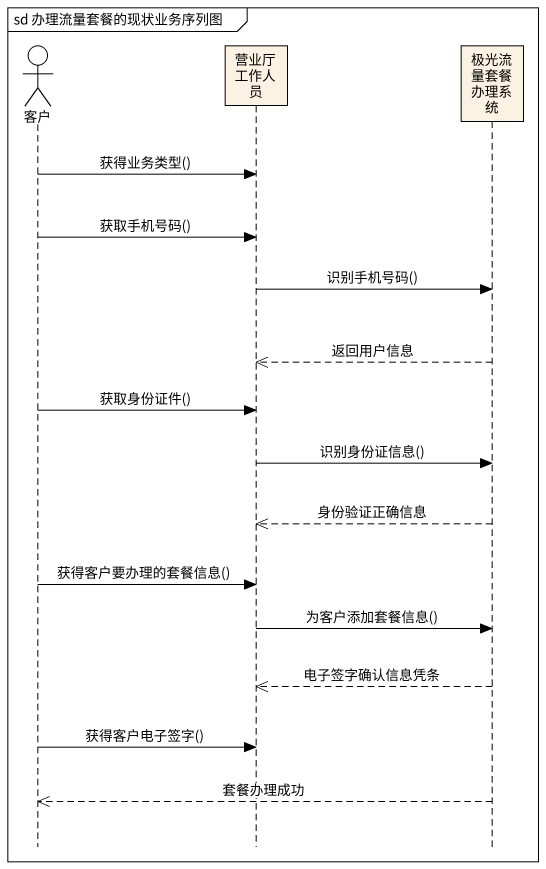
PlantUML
@startuml
mainframe sd 办理流量套餐的现状业务序列图
hide footbox
actor 客户
participant 营业厅工作人员
participant 极光流量套餐办理系统

客户 -> 营业厅工作人员 : 获得业务类型()
客户 -> 营业厅工作人员 : 获取手机号码()
营业厅工作人员 -> 极光流量套餐办理系统 : 识别手机号码()
极光流量套餐办理系统 -->> 营业厅工作人员 : 返回用户信息
客户 -> 营业厅工作人员 : 获取身份证件()
营业厅工作人员 -> 极光流量套餐办理系统 : 识别身份证信息()
极光流量套餐办理系统 -->> 营业厅工作人员 : 身份验证正确信息
客户 -> 营业厅工作人员 : 获得客户要办理的套餐信息()
营业厅工作人员 -> 极光流量套餐办理系统 : 为客户添加套餐信息()
极光流量套餐办理系统 -->> 营业厅工作人员 : 电子签字确认信息凭条
客户 -> 营业厅工作人员 : 获得客户电子签字()
极光流量套餐办理系统 -->> 客户 : 套餐办理成功
@enduml
